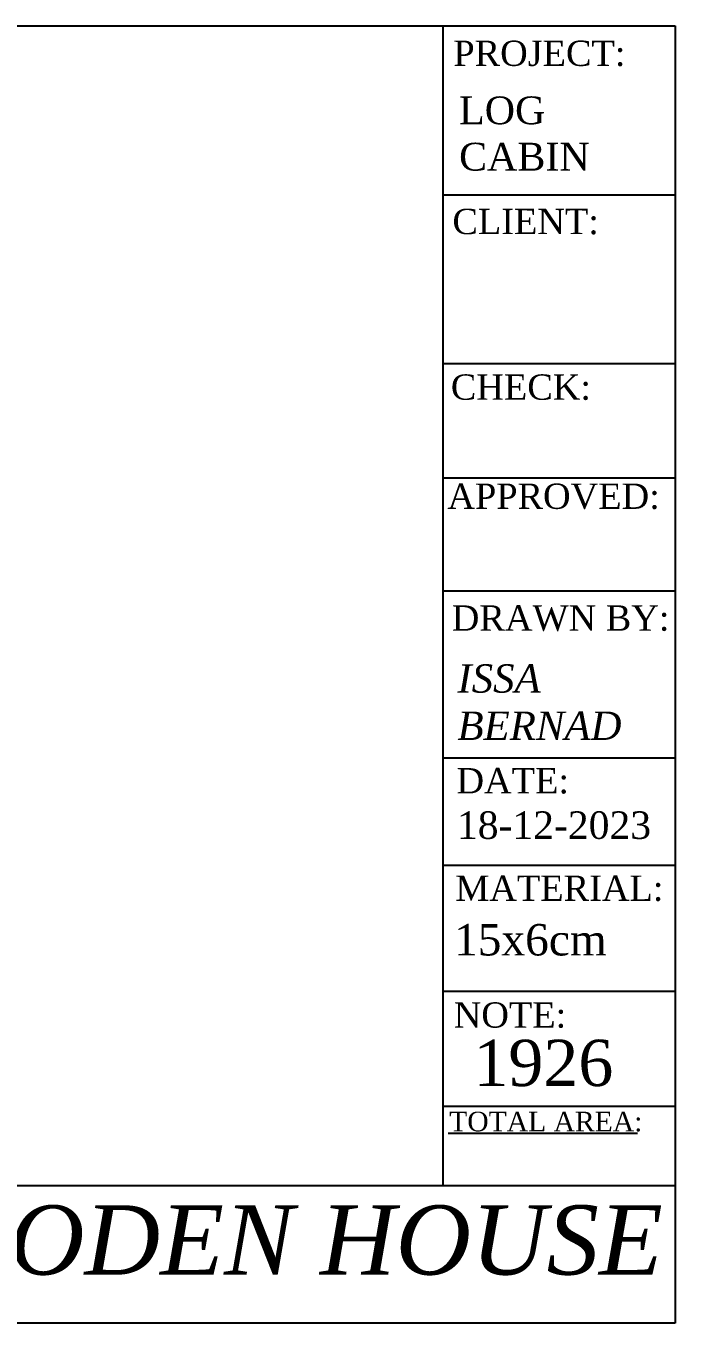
# Model space of a CAD drawing. Header units: inches. Extents: x 86794 to 87086, y 41803 to 41823.
# Drawn here: x 86812.48 to 86821.83, y 41802.82 to 41821.5 of the extents above; entities that cross this region are included whole.
import ezdxf

# ---------------------------------------------------------------- set-up
doc = ezdxf.new("R2010")
doc.units = ezdxf.units.IN
doc.header["$MEASUREMENT"] = 0
doc.styles.get("Standard").update_dxf_attribs({"font": 'times.ttf'})

msp = doc.modelspace()

# ---------------------------------------------------------------- linework, layer by layer
for p, q in [((86794.492, 41821.504), (86821.83, 41821.504)), ((86818.488, 41804.798), (86818.488, 41821.504)), ((86821.83, 41821.504), (86821.83, 41802.824)), ((86818.488, 41819.074), (86821.83, 41819.074)), ((86818.488, 41816.644), (86821.83, 41816.644)), ((86818.488, 41814.996), (86821.83, 41814.996)), ((86818.488, 41813.371), (86821.83, 41813.371)), ((86818.488, 41810.962), (86821.83, 41810.962)), ((86818.488, 41809.419), (86821.83, 41809.419)), ((86821.83, 41807.598), (86818.488, 41807.598)), ((86818.488, 41805.945), (86821.83, 41805.945)), ((86821.83, 41804.798), (86794.492, 41804.798)), ((86821.83, 41802.824), (86794.492, 41802.824))]:
    msp.add_line(p, q)
at = {"color": 1, "ltscale": 0.003}
msp.add_line((86818.561, 41805.56), (86821.29, 41805.56), dxfattribs=at)

# ---------------------------------------------------------------- texts
at = {"attachment_point": 1}
for s, insert, char_height, width in [('PROJECT:', (86818.637, 41821.293), 0.3645, 28.26094), ('LOG\\PCABIN', (86818.719, 41820.489), 0.4003, 2.81237), ('{\\fTimes New Roman|b0|i0|c0|p18;CLIENT:}', (86818.623, 41818.871), 0.3645, 39.54928), ('{\\fTimes New Roman|b0|i0|c0|p18;CHECK:}', (86818.6, 41816.486), 0.3645, 39.54928), ('{\\fTimes New Roman|b0|i0|c0|p18;APPROVED:}', (86818.551, 41814.914), 0.3645, 36.18338), ('{\\fTimes New Roman|b0|i0|c0|p18;DRAWN BY:}', (86818.614, 41813.16), 0.3645, 35.26875), ('{\\fTimes New Roman|b0|i1|c0|p18;ISSA \\PBERNAD}', (86818.695, 41812.311), 0.40828, 3.80299), ('{\\fTimes New Roman|b0|i0|c0|p18;DATE:}', (86818.682, 41810.817), 0.3645, 24.8298), ('18-12-2023', (86818.688, 41810.193), 0.3968, 4.00372), ('{\\fTimes New Roman|b0|i0|c0|p18;MATERIAL:}', (86818.665, 41809.269), 0.3645, 26.84302), ('15x6cm', (86818.646, 41808.57), 0.452, 4.13325), ('{\\fTimes New Roman|b0|i0|c0|p18;NOTE:}', (86818.642, 41807.443), 0.3645, 29.97471), ('TOTAL AREA:', (86818.577, 41805.867), 0.28218, 27.30407), ('{\\fTimes New Roman|b0|i1|c0|p18;AL HUSSAIN FOR WOODEN HOUSE}', (86797.964, 41804.52), 0.99769, 31.00795)]:
    msp.add_mtext(s, dxfattribs=dict(at, insert=insert, char_height=char_height, width=width))
at = {"ltscale": 5, "insert": (86818.925, 41806.905), "char_height": 0.6673, "attachment_point": 1}
msp.add_mtext_dynamic_manual_height_columns('1926', width=8.64502, gutter_width=1.99, heights=[0], dxfattribs=at)

doc.saveas('drawing.dxf')
